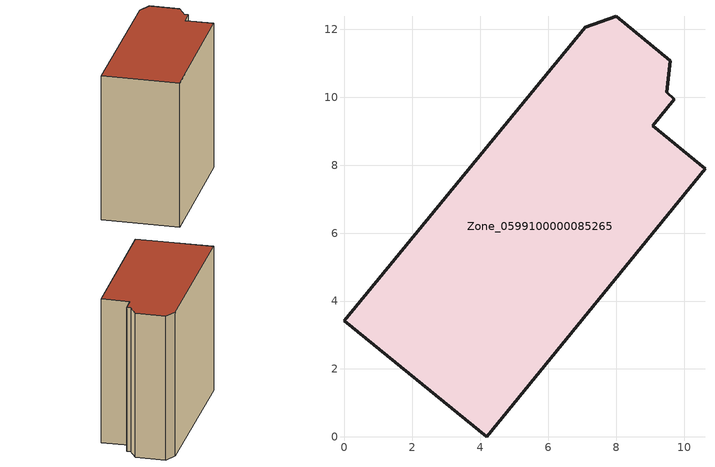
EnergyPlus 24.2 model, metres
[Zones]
Zone_0599100000085265
 floor ground (C_G): 0,3.42 7.1,12.07 8,12.39 9.6,11.07 9.49,10.15 9.71,9.95 9.08,9.16 10.62,7.9 4.19,0 z0
 wall outside (C_F): 7.1,12.07 0,3.42 4.19,0 10.62,7.9 9.08,9.16 9.71,9.95 9.49,10.15 9.6,11.07 8,12.39 7.1,12.07 z0:10.55
 roof outside (C_R): 8,12.39 7.1,12.07 0,3.42 4.19,0 10.62,7.9 9.08,9.16 9.71,9.95 9.49,10.15 9.6,11.07 z10.55
[BUILDING]
Pand.0599100000085265: North Axis=0; Terrain=City; Loads Convergence Tolerance Value=0.04; Temperature Convergence Tolerance Value=0.4; Solar Distribution=FullExterior; Maximum Number of Warmup Days=25; Minimum Number of Warmup Days=1
[Site:Location]
Rotterdam.The.Hague.AP_ZH_NLD Design_Conditions: Latitude=51.96; Longitude=4.45; Time Zone=1; Elevation=-4.5
[SITE:GROUNDTEMPERATURE:BUILDINGSURFACE]
18, 18, 18, 18, 18, 18, 18, 18, 18, 18, 18, 18
[MATERIAL] Thermal Absorptance=0.9; Solar Absorptance=0.7; Visible Absorptance=0.7
Name | Roughness | Thickness | Conductivity | Density | Specific Heat
G.TC.1946 | MediumSmooth | 0.15 | 1 | 540 | 1210
F.TC.1946 | Rough | 0.3 | 0.857143 | 1920 | 840
R.TC.1946 | MediumRough | 0.2 | 0.909091 | 1500 | 1000
[CONSTRUCTION]
C_G: G.TC.1946
C_F: F.TC.1946
C_R: R.TC.1946
[ZONE]
Zone_0599100000085265: Type=1; Multiplier=1; Ceiling Height=Autocalculate; Volume=Autocalculate; Floor Area=autocalculate; Part of Total Floor Area=Yes
[ZONEINFILTRATION:DESIGNFLOWRATE]
Infil_Zone_0599100000085265: Zone or ZoneList or Space or SpaceList=Zone_0599100000085265; Schedule=AlwaysOn; Design Flow Rate Calculation Method=Flow/Area; Flow Rate per Floor Area=0.003; Constant Term Coefficient=1; Temperature Term Coefficient=0; Velocity Term Coefficient=0; Velocity Squared Term Coefficient=0
[HVACTEMPLATE:ZONE:IDEALLOADSAIRSYSTEM]
Zone_0599100000085265: Maximum Heating Supply Air Temperature=50; Minimum Cooling Supply Air Temperature=13; Maximum Heating Supply Air Humidity Ratio=0.0156; Minimum Cooling Supply Air Humidity Ratio=0.0077; Heating Limit=NoLimit; Cooling Limit=NoLimit; Dehumidification Control Type=ConstantSensibleHeatRatio; Cooling Sensible Heat Ratio=0.7; Dehumidification Setpoint=60; Humidification Control Type=None; Humidification Setpoint=30; Outdoor Air Method=None; Outdoor Air Flow Rate per Person=0.00944; Outdoor Air Flow Rate per Zone Floor Area=0; Outdoor Air Flow Rate per Zone=0; Demand Controlled Ventilation Type=None; Outdoor Air Economizer Type=NoEconomizer; Heat Recovery Type=None; Sensible Heat Recovery Effectiveness=0.7; Latent Heat Recovery Effectiveness=0.65
[ZONECONTROL:THERMOSTAT]
ThermostatControl_Zone_0599100000085265: Zone or ZoneList=Zone_0599100000085265; Control Type Schedule=DualSetpointControlType; Control 1=Thermostat_Zone_0599100000085265; Temperature Difference Between Cutout And Setpoint=0
[THERMOSTATSETPOINT:DUALSETPOINT]
Thermostat_Zone_0599100000085265: Heating Setpoint Temperature Schedule=HeatingSetpoint_Zone_0599100000085265; Cooling Setpoint Temperature Schedule=CoolingSetpoint_Zone_0599100000085265
[SCHEDULE:COMPACT]
HeatingSetpoint_Zone_0599100000085265: Through: 12/31, For: AllDays, Until: 24:00, 21
CoolingSetpoint_Zone_0599100000085265: Through: 12/31, For: AllDays, Until: 24:00, 24
DualSetpointControlType: Through: 12/31, For: AllDays, Until: 24:00, 4
AlwaysOn: Through: 12/31, For: AllDays, Until: 24:00, 1
